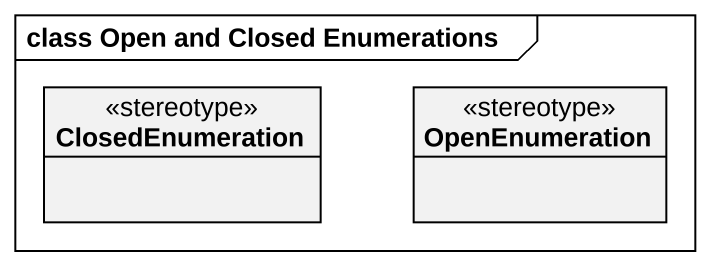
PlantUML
@startuml
mainframe class Open and Closed Enumerations
hide circle
hide empty members
class ClosedEnumeration <<stereotype>>
class OpenEnumeration <<stereotype>>
@enduml
